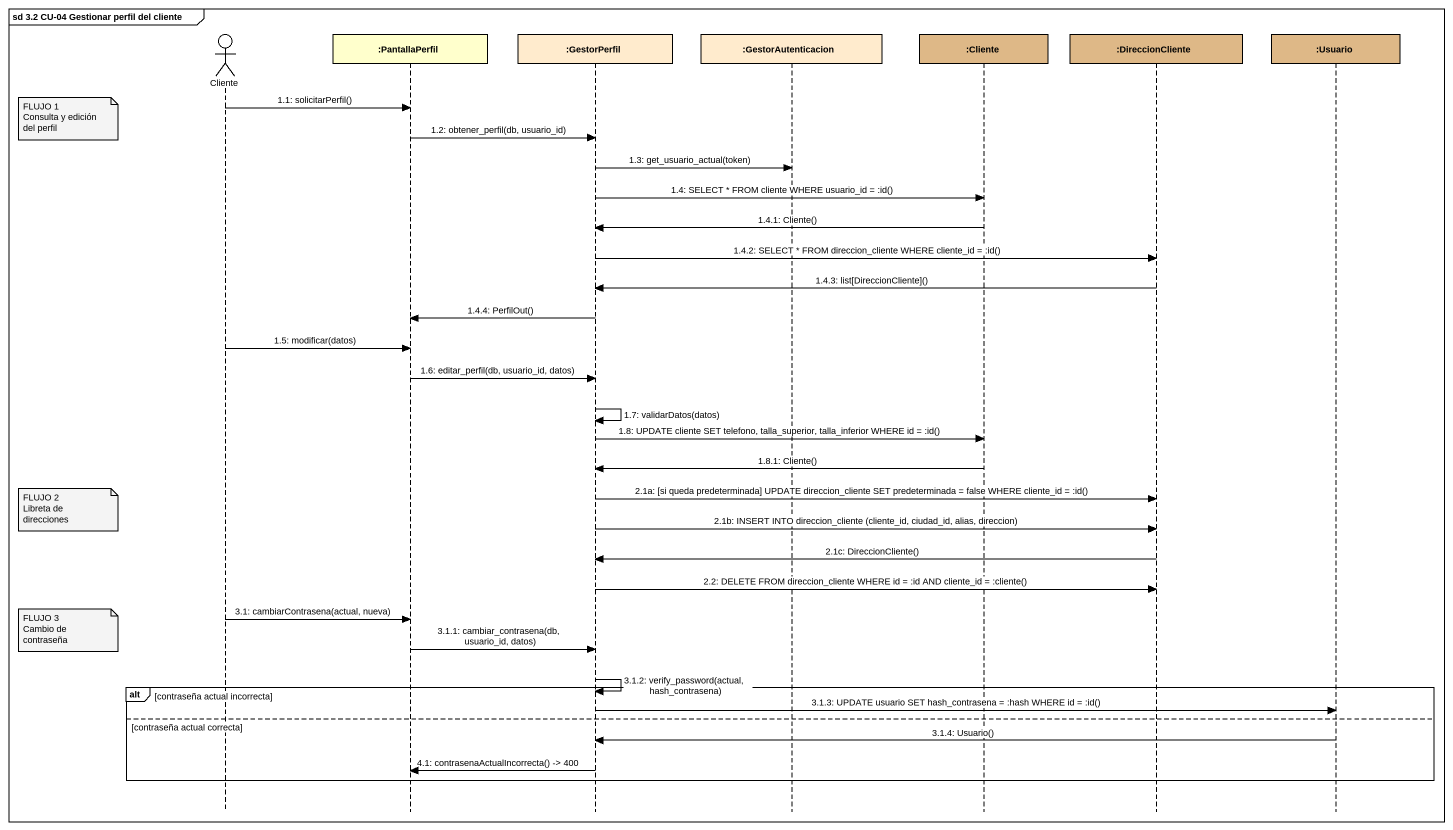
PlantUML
@startuml
mainframe sd 3.2 CU-04 Gestionar perfil del cliente
hide footbox
actor Cliente
participant ":PantallaPerfil" as PantallaPerfil
participant ":GestorPerfil" as GestorPerfil #FFEBCD
participant ":GestorAutenticacion" as GestorAutenticacion #FFEBCD
participant ":Cliente" as Cliente_2 #DEB887
participant ":DireccionCliente" as DireccionCliente #DEB887
participant ":Usuario" as Usuario #DEB887

Cliente -> PantallaPerfil : 1.1: solicitarPerfil()
note left of Cliente
  FLUJO 1
  Consulta y edición del perfil
end note
PantallaPerfil -> GestorPerfil : 1.2: obtener_perfil(db, usuario_id)
GestorPerfil -> GestorAutenticacion : 1.3: get_usuario_actual(token)
GestorPerfil -> Cliente_2 : 1.4: SELECT * FROM cliente WHERE usuario_id = :id()
Cliente_2 -> GestorPerfil : 1.4.1: Cliente()
GestorPerfil -> DireccionCliente : 1.4.2: SELECT * FROM direccion_cliente WHERE cliente_id = :id()
DireccionCliente -> GestorPerfil : 1.4.3: list[DireccionCliente]()
GestorPerfil -> PantallaPerfil : 1.4.4: PerfilOut()
Cliente -> PantallaPerfil : 1.5: modificar(datos)
PantallaPerfil -> GestorPerfil : 1.6: editar_perfil(db, usuario_id, datos)
GestorPerfil -> GestorPerfil : 1.7: validarDatos(datos)
GestorPerfil -> Cliente_2 : 1.8: UPDATE cliente SET telefono, talla_superior, talla_inferior WHERE id = :id()
Cliente_2 -> GestorPerfil : 1.8.1: Cliente()
GestorPerfil -> DireccionCliente : 2.1a: [si queda predeterminada] UPDATE direccion_cliente SET predeterminada = false WHERE cliente_id = :id()
note left of Cliente
  FLUJO 2
  Libreta de direcciones
end note
GestorPerfil -> DireccionCliente : 2.1b: INSERT INTO direccion_cliente (cliente_id, ciudad_id, alias, direccion)
DireccionCliente -> GestorPerfil : 2.1c: DireccionCliente()
GestorPerfil -> DireccionCliente : 2.2: DELETE FROM direccion_cliente WHERE id = :id AND cliente_id = :cliente()
Cliente -> PantallaPerfil : 3.1: cambiarContrasena(actual, nueva)
note left of Cliente
  FLUJO 3
  Cambio de contraseña
end note
PantallaPerfil -> GestorPerfil : 3.1.1: cambiar_contrasena(db, usuario_id, datos)
GestorPerfil -> GestorPerfil : 3.1.2: verify_password(actual, hash_contrasena)
alt contraseña actual incorrecta
  GestorPerfil -> Usuario : 3.1.3: UPDATE usuario SET hash_contrasena = :hash WHERE id = :id()
else contraseña actual correcta
  Usuario -> GestorPerfil : 3.1.4: Usuario()
  GestorPerfil -> PantallaPerfil : 4.1: contrasenaActualIncorrecta() -> 400
end
@enduml
